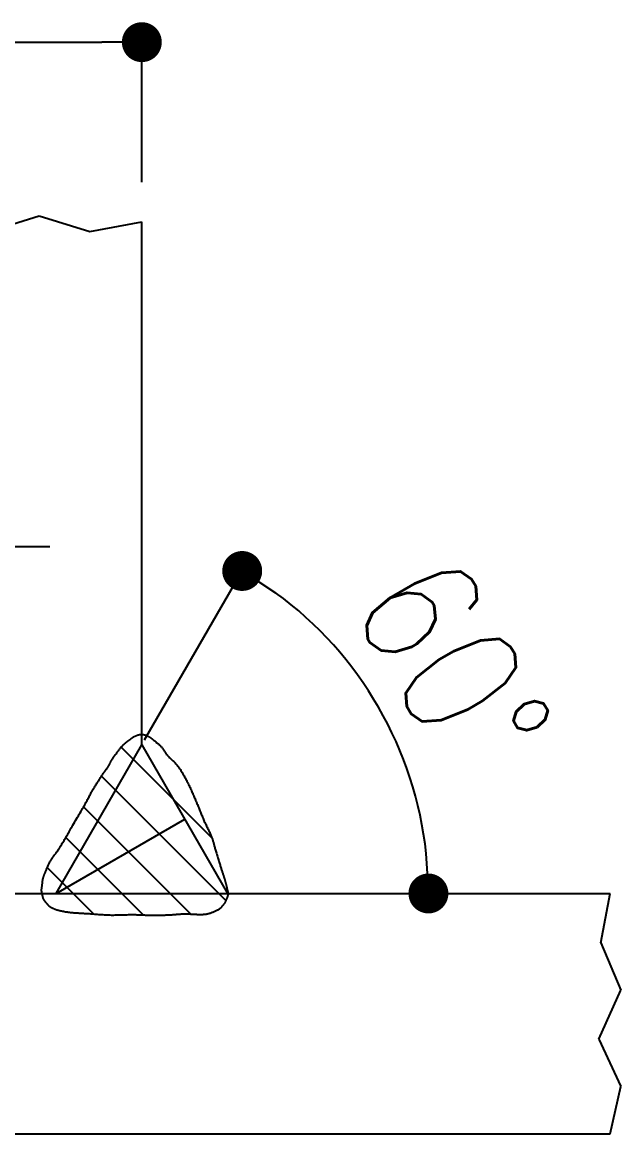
# Model space of a CAD drawing. Header units: millimetres. Extents: x 0 to 29624, y 0 to 14691.
# Drawn here: x 14247.2 to 14367.2, y 5659.2 to 5882.1 of the extents above; entities that cross this region are included whole.
import ezdxf

# ---------------------------------------------------------------- set-up
doc = ezdxf.new("R2010")
doc.units = ezdxf.units.MM
doc.header["$LTSCALE"] = 5
doc.layers.get('0').update_dxf_attribs({"color": 255})
doc.layers.add('寸法', color=4, linetype='Continuous')
doc.layers.add('金物', color=142, linetype='Continuous')
doc.styles.add('04setumei', font='simplex.shx', dxfattribs={"width": 0.7, "height": 2.5, "bigfont": 'extfont2.shx'})

# ---------------------------------------------------------------- blocks, each defined once
blk = doc.blocks.new('_Dot')
at = {"color": 0, "linetype": 'ByBlock', "lineweight": -2}
blk.add_line((-0.5, 0), (-1, 0), dxfattribs=at)
at = {"color": 0, "linetype": 'ByBlock', "const_width": 0.5}
blk.add_lwpolyline([(-0.25, 0, 1), (0.25, 0, 1)], format="xyb", close=True, dxfattribs=at)

msp = doc.modelspace()

# ---------------------------------------------------------------- linework, layer by layer
at = {"layer": '寸法'}
for p, q in [((14227.529, 5878.063), (14263.155, 5878.063)), ((14271.155, 5850.012), (14271.155, 5878.063)), ((14244.738, 5776.91), (14252.738, 5776.91)), ((14271.713, 5738.142), (14291.281, 5772.033)), ((14270.377, 5739.144), (14270.433, 5739.162)), ((14270.433, 5739.162), (14270.485, 5739.178)), ((14270.485, 5739.178), (14270.535, 5739.192)), ((14270.535, 5739.192), (14270.582, 5739.204)), ((14270.582, 5739.204), (14270.626, 5739.215)), ((14270.626, 5739.215), (14270.669, 5739.223)), ((14270.669, 5739.223), (14270.71, 5739.23)), ((14270.71, 5739.23), (14270.75, 5739.236)), ((14270.75, 5739.236), (14270.788, 5739.24)), ((14270.788, 5739.24), (14270.825, 5739.244)), ((14270.825, 5739.244), (14270.861, 5739.246)), ((14270.861, 5739.246), (14270.895, 5739.247)), ((14270.895, 5739.247), (14270.929, 5739.248)), ((14270.929, 5739.248), (14270.962, 5739.248)), ((14270.962, 5739.248), (14270.995, 5739.248)), ((14270.995, 5739.248), (14271.027, 5739.248)), ((14271.027, 5739.248), (14271.059, 5739.247)), ((14271.059, 5739.247), (14271.091, 5739.247)), ((14271.091, 5739.247), (14271.123, 5739.247)), ((14271.123, 5739.247), (14271.155, 5739.247)), ((14271.155, 5739.247), (14271.187, 5739.247)), ((14271.187, 5739.247), (14271.217, 5739.247)), ((14271.217, 5739.247), (14271.247, 5739.247)), ((14271.247, 5739.247), (14271.276, 5739.246)), ((14271.276, 5739.246), (14271.305, 5739.245)), ((14271.305, 5739.245), (14271.332, 5739.244)), ((14271.332, 5739.244), (14271.359, 5739.242)), ((14271.359, 5739.242), (14271.386, 5739.24)), ((14271.386, 5739.24), (14271.413, 5739.238)), ((14271.413, 5739.238), (14271.44, 5739.235)), ((14271.44, 5739.235), (14271.466, 5739.232)), ((14271.466, 5739.232), (14271.493, 5739.228)), ((14271.493, 5739.228), (14271.519, 5739.224)), ((14271.519, 5739.224), (14271.547, 5739.22)), ((14271.547, 5739.22), (14271.574, 5739.214)), ((14271.574, 5739.214), (14271.602, 5739.208)), ((14271.602, 5739.208), (14271.632, 5739.202)), ((14271.632, 5739.202), (14271.661, 5739.195)), ((14271.661, 5739.195), (14271.691, 5739.187)), ((14271.691, 5739.187), (14271.72, 5739.179)), ((14271.72, 5739.179), (14271.75, 5739.17)), ((14271.75, 5739.17), (14271.781, 5739.161)), ((14271.781, 5739.161), (14271.811, 5739.151)), ((14253.946, 5707.368), (14271.155, 5737.175)), ((14267.184, 5736.902), (14267.254, 5736.98)), ((14267.254, 5736.98), (14267.32, 5737.051)), ((14267.32, 5737.051), (14267.384, 5737.117)), ((14267.384, 5737.117), (14267.445, 5737.178)), ((14267.445, 5737.178), (14267.503, 5737.234)), ((14267.503, 5737.234), (14267.559, 5737.287)), ((14267.559, 5737.287), (14267.614, 5737.336)), ((14267.614, 5737.336), (14267.667, 5737.383)), ((14267.667, 5737.383), (14267.719, 5737.428)), ((14267.719, 5737.428), (14267.771, 5737.471)), ((14267.771, 5737.471), (14267.823, 5737.514)), ((14267.823, 5737.514), (14267.875, 5737.557)), ((14267.875, 5737.557), (14267.927, 5737.6)), ((14267.927, 5737.6), (14267.979, 5737.645)), ((14267.979, 5737.645), (14268.034, 5737.691)), ((14268.034, 5737.691), (14268.088, 5737.738)), ((14268.088, 5737.738), (14268.142, 5737.783)), ((14268.142, 5737.783), (14268.196, 5737.826)), ((14268.196, 5737.826), (14268.25, 5737.868)), ((14268.25, 5737.868), (14268.303, 5737.909)), ((14268.303, 5737.909), (14268.355, 5737.949)), ((14268.355, 5737.949), (14268.407, 5737.988)), ((14268.407, 5737.988), (14268.459, 5738.026)), ((14268.459, 5738.026), (14268.51, 5738.063)), ((14268.51, 5738.063), (14268.561, 5738.098)), ((14268.561, 5738.098), (14268.61, 5738.134)), ((14268.61, 5738.134), (14268.659, 5738.168)), ((14268.659, 5738.168), (14268.707, 5738.202)), ((14268.707, 5738.202), (14268.754, 5738.236)), ((14268.754, 5738.236), (14268.801, 5738.269)), ((14268.801, 5738.269), (14268.847, 5738.302)), ((14268.847, 5738.302), (14268.891, 5738.335)), ((14268.891, 5738.335), (14268.934, 5738.367)), ((14268.934, 5738.367), (14268.975, 5738.398)), ((14268.975, 5738.398), (14269.013, 5738.428)), ((14269.013, 5738.428), (14269.05, 5738.458)), ((14269.05, 5738.458), (14269.085, 5738.486)), ((14269.085, 5738.486), (14269.12, 5738.514)), ((14269.12, 5738.514), (14269.154, 5738.542)), ((14269.154, 5738.542), (14269.187, 5738.569)), ((14269.187, 5738.569), (14269.221, 5738.596)), ((14269.221, 5738.596), (14269.255, 5738.622)), ((14269.255, 5738.622), (14269.29, 5738.648)), ((14269.29, 5738.648), (14269.326, 5738.673)), ((14269.326, 5738.673), (14269.363, 5738.698)), ((14269.363, 5738.698), (14269.402, 5738.724)), ((14269.402, 5738.724), (14269.444, 5738.749)), ((14269.444, 5738.749), (14269.487, 5738.774)), ((14269.487, 5738.774), (14269.534, 5738.799)), ((14269.534, 5738.799), (14269.585, 5738.825)), ((14269.585, 5738.825), (14269.638, 5738.851)), ((14269.638, 5738.851), (14269.694, 5738.877)), ((14269.694, 5738.877), (14269.753, 5738.904)), ((14269.753, 5738.904), (14269.814, 5738.93)), ((14269.814, 5738.93), (14269.877, 5738.957)), ((14269.877, 5738.957), (14269.94, 5738.983)), ((14269.94, 5738.983), (14270.004, 5739.009)), ((14270.004, 5739.009), (14270.068, 5739.034)), ((14270.068, 5739.034), (14270.132, 5739.058)), ((14270.132, 5739.058), (14270.196, 5739.081)), ((14270.196, 5739.081), (14270.258, 5739.104)), ((14270.258, 5739.104), (14270.318, 5739.125)), ((14270.318, 5739.125), (14270.377, 5739.144)), ((14271.155, 5737.175), (14288.364, 5707.368)), ((14271.811, 5739.151), (14271.841, 5739.141)), ((14271.841, 5739.141), (14271.872, 5739.13)), ((14271.872, 5739.13), (14271.902, 5739.119)), ((14271.902, 5739.119), (14271.933, 5739.108)), ((14271.933, 5739.108), (14271.964, 5739.095)), ((14271.964, 5739.095), (14271.995, 5739.083)), ((14271.995, 5739.083), (14272.026, 5739.071)), ((14272.026, 5739.071), (14272.058, 5739.058)), ((14272.058, 5739.058), (14272.089, 5739.045)), ((14272.089, 5739.045), (14272.12, 5739.032)), ((14272.12, 5739.032), (14272.152, 5739.018)), ((14272.152, 5739.018), (14272.183, 5739.005)), ((14272.183, 5739.005), (14272.214, 5738.992)), ((14272.214, 5738.992), (14272.244, 5738.98)), ((14272.244, 5738.98), (14272.274, 5738.967)), ((14272.274, 5738.967), (14272.304, 5738.954)), ((14272.304, 5738.954), (14272.333, 5738.942)), ((14272.333, 5738.942), (14272.363, 5738.928)), ((14272.363, 5738.928), (14272.394, 5738.915)), ((14272.394, 5738.915), (14272.425, 5738.9)), ((14272.425, 5738.9), (14272.456, 5738.885)), ((14272.456, 5738.885), (14272.488, 5738.869)), ((14272.488, 5738.869), (14272.52, 5738.852)), ((14272.52, 5738.852), (14272.555, 5738.833)), ((14272.555, 5738.833), (14272.59, 5738.813)), ((14272.59, 5738.813), (14272.625, 5738.792)), ((14272.625, 5738.792), (14272.663, 5738.768)), ((14272.663, 5738.768), (14272.702, 5738.743)), ((14272.702, 5738.743), (14272.742, 5738.717)), ((14272.742, 5738.717), (14272.781, 5738.691)), ((14272.781, 5738.691), (14272.82, 5738.664)), ((14272.82, 5738.664), (14272.86, 5738.637)), ((14272.86, 5738.637), (14272.9, 5738.609)), ((14272.9, 5738.609), (14272.94, 5738.58)), ((14272.94, 5738.58), (14272.982, 5738.55)), ((14272.982, 5738.55), (14273.025, 5738.518)), ((14273.025, 5738.518), (14273.069, 5738.485)), ((14273.069, 5738.485), (14273.115, 5738.45)), ((14273.115, 5738.45), (14273.163, 5738.412)), ((14273.163, 5738.412), (14273.213, 5738.372)), ((14273.213, 5738.372), (14273.266, 5738.33)), ((14273.266, 5738.33), (14273.322, 5738.285)), ((14273.322, 5738.285), (14273.381, 5738.237)), ((14273.381, 5738.237), (14273.443, 5738.185)), ((14273.443, 5738.185), (14273.509, 5738.13)), ((14273.509, 5738.13), (14273.579, 5738.072)), ((14273.579, 5738.072), (14273.654, 5738.011)), ((14273.654, 5738.011), (14273.734, 5737.946)), ((14273.734, 5737.946), (14273.818, 5737.878)), ((14273.818, 5737.878), (14273.905, 5737.808)), ((14273.905, 5737.808), (14273.995, 5737.735)), ((14273.995, 5737.735), (14274.087, 5737.66)), ((14274.087, 5737.66), (14274.18, 5737.583)), ((14274.18, 5737.583), (14274.275, 5737.503)), ((14274.275, 5737.503), (14274.37, 5737.422)), ((14274.37, 5737.422), (14274.465, 5737.339)), ((14274.465, 5737.339), (14274.56, 5737.255)), ((14274.56, 5737.255), (14274.653, 5737.169)), ((14274.653, 5737.169), (14274.744, 5737.082)), ((14274.744, 5737.082), (14274.833, 5736.994)), ((14274.833, 5736.994), (14274.919, 5736.905)), ((14265.485, 5734.683), (14265.578, 5734.817)), ((14265.578, 5734.817), (14265.677, 5734.956)), ((14265.677, 5734.956), (14265.781, 5735.1)), ((14265.781, 5735.1), (14265.888, 5735.247)), ((14265.888, 5735.247), (14265.998, 5735.396)), ((14265.998, 5735.396), (14266.11, 5735.546)), ((14266.11, 5735.546), (14266.223, 5735.695)), ((14266.223, 5735.695), (14266.335, 5735.843)), ((14266.335, 5735.843), (14266.446, 5735.988)), ((14266.446, 5735.988), (14266.555, 5736.129)), ((14266.555, 5736.129), (14266.66, 5736.264)), ((14266.66, 5736.264), (14266.762, 5736.393)), ((14266.762, 5736.393), (14266.859, 5736.513)), ((14266.859, 5736.513), (14266.949, 5736.625)), ((14266.949, 5736.625), (14267.033, 5736.726)), ((14267.013, 5736.702), (14285.21, 5718.505)), ((14267.033, 5736.726), (14267.11, 5736.818)), ((14267.11, 5736.818), (14267.184, 5736.902)), ((14274.919, 5736.905), (14275.002, 5736.816)), ((14275.002, 5736.816), (14275.08, 5736.726)), ((14275.08, 5736.726), (14275.154, 5736.635)), ((14275.154, 5736.635), (14275.225, 5736.543)), ((14275.225, 5736.543), (14275.293, 5736.45)), ((14275.293, 5736.45), (14275.358, 5736.356)), ((14275.358, 5736.356), (14275.422, 5736.26)), ((14275.422, 5736.26), (14275.486, 5736.163)), ((14275.486, 5736.163), (14275.55, 5736.064)), ((14275.55, 5736.064), (14275.615, 5735.964)), ((14275.615, 5735.964), (14275.681, 5735.862)), ((14275.681, 5735.862), (14275.75, 5735.757)), ((14275.75, 5735.757), (14275.822, 5735.651)), ((14275.822, 5735.651), (14275.898, 5735.542)), ((14275.898, 5735.542), (14275.978, 5735.431)), ((14275.978, 5735.431), (14276.065, 5735.318)), ((14276.065, 5735.318), (14276.157, 5735.202)), ((14276.157, 5735.202), (14276.256, 5735.084)), ((14276.256, 5735.084), (14276.363, 5734.964)), ((14276.363, 5734.964), (14276.477, 5734.843)), ((14276.477, 5734.843), (14276.597, 5734.722)), ((14276.597, 5734.722), (14276.722, 5734.599)), ((14264.177, 5732.446), (14264.251, 5732.552)), ((14264.251, 5732.552), (14264.323, 5732.658)), ((14264.323, 5732.658), (14264.392, 5732.762)), ((14264.392, 5732.762), (14264.46, 5732.867)), ((14264.46, 5732.867), (14264.522, 5732.969)), ((14264.522, 5732.969), (14264.58, 5733.066)), ((14264.58, 5733.066), (14264.632, 5733.159)), ((14264.632, 5733.159), (14264.68, 5733.249)), ((14264.68, 5733.249), (14264.725, 5733.337)), ((14264.725, 5733.337), (14264.767, 5733.423)), ((14264.767, 5733.423), (14264.808, 5733.508)), ((14264.808, 5733.508), (14264.848, 5733.591)), ((14264.848, 5733.591), (14264.888, 5733.676)), ((14264.888, 5733.676), (14264.93, 5733.761)), ((14264.93, 5733.761), (14264.973, 5733.848)), ((14264.973, 5733.848), (14265.018, 5733.937)), ((14265.018, 5733.937), (14265.068, 5734.028)), ((14265.068, 5734.028), (14265.122, 5734.124)), ((14265.122, 5734.124), (14265.181, 5734.224)), ((14265.181, 5734.224), (14265.245, 5734.329)), ((14265.245, 5734.329), (14265.317, 5734.439)), ((14265.317, 5734.439), (14265.397, 5734.557)), ((14265.397, 5734.557), (14265.485, 5734.683)), ((14276.722, 5734.599), (14276.852, 5734.475)), ((14276.852, 5734.475), (14276.985, 5734.349)), ((14276.985, 5734.349), (14277.123, 5734.22)), ((14277.123, 5734.22), (14277.262, 5734.09)), ((14277.262, 5734.09), (14277.404, 5733.956)), ((14277.404, 5733.956), (14277.546, 5733.819)), ((14277.546, 5733.819), (14277.688, 5733.678)), ((14277.688, 5733.678), (14277.83, 5733.534)), ((14277.83, 5733.534), (14277.97, 5733.385)), ((14277.97, 5733.385), (14278.108, 5733.231)), ((14278.108, 5733.231), (14278.244, 5733.073)), ((14278.244, 5733.073), (14278.376, 5732.91)), ((14278.376, 5732.91), (14278.504, 5732.741)), ((14278.504, 5732.741), (14278.629, 5732.565)), ((14278.629, 5732.565), (14278.754, 5732.383)), ((14262.583, 5730.142), (14262.685, 5730.298)), ((14262.685, 5730.298), (14262.784, 5730.452)), ((14262.784, 5730.452), (14262.882, 5730.601)), ((14262.882, 5730.601), (14262.978, 5730.747)), ((14262.978, 5730.747), (14263.071, 5730.889)), ((14263.071, 5730.889), (14263.163, 5731.027)), ((14263.079, 5730.901), (14288.059, 5705.921)), ((14263.163, 5731.027), (14263.254, 5731.161)), ((14263.254, 5731.161), (14263.345, 5731.292)), ((14263.345, 5731.292), (14263.434, 5731.419)), ((14263.434, 5731.419), (14263.522, 5731.542)), ((14263.522, 5731.542), (14263.609, 5731.663)), ((14263.609, 5731.663), (14263.695, 5731.781)), ((14263.695, 5731.781), (14263.78, 5731.897)), ((14263.78, 5731.897), (14263.862, 5732.01)), ((14263.862, 5732.01), (14263.944, 5732.121)), ((14263.944, 5732.121), (14264.023, 5732.231)), ((14264.023, 5732.231), (14264.101, 5732.339)), ((14264.101, 5732.339), (14264.177, 5732.446)), ((14278.754, 5732.383), (14278.879, 5732.194)), ((14278.879, 5732.194), (14279.003, 5731.999)), ((14279.003, 5731.999), (14279.127, 5731.799)), ((14279.127, 5731.799), (14279.249, 5731.595)), ((14279.249, 5731.595), (14279.372, 5731.387)), ((14279.372, 5731.387), (14279.493, 5731.176)), ((14279.493, 5731.176), (14279.613, 5730.962)), ((14279.613, 5730.962), (14279.732, 5730.747)), ((14279.732, 5730.747), (14279.849, 5730.53)), ((14279.849, 5730.53), (14279.965, 5730.313)), ((14279.965, 5730.313), (14280.08, 5730.096)), ((14261.221, 5727.933), (14261.322, 5728.106)), ((14261.322, 5728.106), (14261.426, 5728.282)), ((14261.426, 5728.282), (14261.53, 5728.457)), ((14261.53, 5728.457), (14261.635, 5728.632)), ((14261.635, 5728.632), (14261.742, 5728.806)), ((14261.742, 5728.806), (14261.848, 5728.979)), ((14261.848, 5728.979), (14261.954, 5729.15)), ((14261.954, 5729.15), (14262.06, 5729.321)), ((14262.06, 5729.321), (14262.166, 5729.489)), ((14262.166, 5729.489), (14262.272, 5729.656)), ((14262.272, 5729.656), (14262.377, 5729.821)), ((14262.377, 5729.821), (14262.481, 5729.983)), ((14262.481, 5729.983), (14262.583, 5730.142)), ((14280.08, 5730.096), (14280.192, 5729.879)), ((14280.192, 5729.879), (14280.304, 5729.664)), ((14280.304, 5729.664), (14280.412, 5729.451)), ((14280.412, 5729.451), (14280.52, 5729.24)), ((14280.52, 5729.24), (14280.625, 5729.031)), ((14280.625, 5729.031), (14280.727, 5728.821)), ((14280.727, 5728.821), (14280.827, 5728.61)), ((14280.827, 5728.61), (14280.926, 5728.399)), ((14280.926, 5728.399), (14281.022, 5728.187)), ((14281.022, 5728.187), (14281.117, 5727.975)), ((14259.948, 5725.597), (14260.061, 5725.803)), ((14260.061, 5725.803), (14260.169, 5726.002)), ((14260.169, 5726.002), (14260.272, 5726.194)), ((14260.272, 5726.194), (14260.372, 5726.38)), ((14260.372, 5726.38), (14260.469, 5726.561)), ((14260.469, 5726.561), (14260.564, 5726.738)), ((14260.564, 5726.738), (14260.657, 5726.912)), ((14260.657, 5726.912), (14260.75, 5727.084)), ((14260.75, 5727.084), (14260.841, 5727.254)), ((14260.841, 5727.254), (14260.934, 5727.423)), ((14260.934, 5727.423), (14261.028, 5727.591)), ((14261.028, 5727.591), (14261.123, 5727.761)), ((14261.123, 5727.761), (14261.221, 5727.933)), ((14281.117, 5727.975), (14281.211, 5727.762)), ((14281.211, 5727.762), (14281.303, 5727.55)), ((14281.303, 5727.55), (14281.394, 5727.337)), ((14281.394, 5727.337), (14281.485, 5727.124)), ((14281.485, 5727.124), (14281.574, 5726.911)), ((14281.574, 5726.911), (14281.664, 5726.697)), ((14281.664, 5726.697), (14281.753, 5726.484)), ((14281.753, 5726.484), (14281.842, 5726.271)), ((14281.842, 5726.271), (14281.931, 5726.058)), ((14281.931, 5726.058), (14282.021, 5725.846)), ((14282.021, 5725.846), (14282.111, 5725.633)), ((14258.613, 5723.258), (14258.788, 5723.56)), ((14258.788, 5723.56), (14258.959, 5723.856)), ((14258.959, 5723.856), (14259.124, 5724.142)), ((14259.124, 5724.142), (14259.282, 5724.417)), ((14259.282, 5724.417), (14259.432, 5724.679)), ((14259.432, 5724.679), (14259.573, 5724.926)), ((14259.481, 5724.765), (14281.008, 5703.237)), ((14259.573, 5724.926), (14259.705, 5725.159)), ((14259.705, 5725.159), (14259.83, 5725.383)), ((14259.83, 5725.383), (14259.948, 5725.597)), ((14282.111, 5725.633), (14282.201, 5725.42)), ((14282.201, 5725.42), (14282.291, 5725.206)), ((14282.291, 5725.206), (14282.379, 5724.991)), ((14282.379, 5724.991), (14282.468, 5724.776)), ((14282.468, 5724.776), (14282.555, 5724.559)), ((14282.555, 5724.559), (14282.643, 5724.343)), ((14282.643, 5724.343), (14282.73, 5724.127)), ((14282.73, 5724.127), (14282.817, 5723.911)), ((14282.817, 5723.911), (14282.903, 5723.696)), ((14282.903, 5723.696), (14282.99, 5723.481)), ((14253.946, 5707.368), (14279.76, 5722.272)), ((14257.353, 5721.095), (14257.528, 5721.395)), ((14257.528, 5721.395), (14257.707, 5721.701)), ((14257.707, 5721.701), (14257.888, 5722.012)), ((14257.888, 5722.012), (14258.07, 5722.324)), ((14258.07, 5722.324), (14258.253, 5722.638)), ((14258.253, 5722.638), (14258.434, 5722.95)), ((14258.434, 5722.95), (14258.613, 5723.258)), ((14282.99, 5723.481), (14283.077, 5723.268)), ((14283.077, 5723.268), (14283.163, 5723.056)), ((14283.163, 5723.056), (14283.249, 5722.846)), ((14283.249, 5722.846), (14283.335, 5722.637)), ((14283.335, 5722.637), (14283.422, 5722.431)), ((14283.422, 5722.431), (14283.509, 5722.227)), ((14283.509, 5722.227), (14283.596, 5722.026)), ((14283.596, 5722.026), (14283.685, 5721.827)), ((14283.685, 5721.827), (14283.776, 5721.628)), ((14283.776, 5721.628), (14283.868, 5721.43)), ((14283.868, 5721.43), (14283.961, 5721.232)), ((14256.164, 5719.057), (14256.295, 5719.283)), ((14256.295, 5719.283), (14256.429, 5719.514)), ((14256.429, 5719.514), (14256.568, 5719.752)), ((14256.568, 5719.752), (14256.711, 5719.996)), ((14256.711, 5719.996), (14256.86, 5720.252)), ((14256.86, 5720.252), (14257.017, 5720.521)), ((14257.017, 5720.521), (14257.182, 5720.803)), ((14257.182, 5720.803), (14257.353, 5721.095)), ((14283.961, 5721.232), (14284.056, 5721.036)), ((14284.056, 5721.036), (14284.15, 5720.842)), ((14284.15, 5720.842), (14284.245, 5720.648)), ((14284.245, 5720.648), (14284.339, 5720.457)), ((14284.339, 5720.457), (14284.432, 5720.267)), ((14284.432, 5720.267), (14284.523, 5720.08)), ((14284.523, 5720.08), (14284.612, 5719.895)), ((14284.612, 5719.895), (14284.699, 5719.712)), ((14284.699, 5719.712), (14284.783, 5719.532)), ((14284.783, 5719.532), (14284.864, 5719.355)), ((14284.864, 5719.355), (14284.941, 5719.182)), ((14284.941, 5719.182), (14285.014, 5719.011)), ((14254.87, 5716.863), (14254.983, 5717.047)), ((14254.983, 5717.047), (14255.096, 5717.233)), ((14255.096, 5717.233), (14255.209, 5717.422)), ((14255.209, 5717.422), (14255.323, 5717.613)), ((14255.323, 5717.613), (14255.437, 5717.807)), ((14255.437, 5717.807), (14255.553, 5718.005)), ((14255.553, 5718.005), (14255.671, 5718.207)), ((14255.671, 5718.207), (14255.79, 5718.412)), ((14255.79, 5718.412), (14255.912, 5718.622)), ((14255.903, 5718.607), (14271.446, 5703.064)), ((14255.912, 5718.622), (14256.037, 5718.837)), ((14256.037, 5718.837), (14256.164, 5719.057)), ((14285.014, 5719.011), (14285.081, 5718.844)), ((14285.081, 5718.844), (14285.144, 5718.683)), ((14285.144, 5718.683), (14285.201, 5718.529)), ((14285.201, 5718.529), (14285.253, 5718.382)), ((14285.253, 5718.382), (14285.301, 5718.241)), ((14285.301, 5718.241), (14285.345, 5718.104)), ((14285.345, 5718.104), (14285.386, 5717.97)), ((14285.386, 5717.97), (14285.424, 5717.839)), ((14285.424, 5717.839), (14285.461, 5717.709)), ((14285.461, 5717.709), (14285.497, 5717.578)), ((14285.497, 5717.578), (14285.533, 5717.447)), ((14285.533, 5717.447), (14285.568, 5717.313)), ((14285.568, 5717.313), (14285.605, 5717.177)), ((14285.605, 5717.177), (14285.643, 5717.035)), ((14285.643, 5717.035), (14285.684, 5716.888)), ((14285.684, 5716.888), (14285.727, 5716.735)), ((14253.29, 5714.565), (14253.395, 5714.713)), ((14253.395, 5714.713), (14253.502, 5714.863)), ((14253.502, 5714.863), (14253.611, 5715.015)), ((14253.611, 5715.015), (14253.722, 5715.168)), ((14253.722, 5715.168), (14253.835, 5715.323)), ((14253.835, 5715.323), (14253.95, 5715.481)), ((14253.95, 5715.481), (14254.065, 5715.642)), ((14254.065, 5715.642), (14254.181, 5715.806)), ((14254.181, 5715.806), (14254.296, 5715.973)), ((14254.296, 5715.973), (14254.413, 5716.144)), ((14254.413, 5716.144), (14254.528, 5716.319)), ((14254.528, 5716.319), (14254.643, 5716.498)), ((14254.643, 5716.498), (14254.757, 5716.68)), ((14254.757, 5716.68), (14254.87, 5716.863)), ((14285.727, 5716.735), (14285.773, 5716.574)), ((14285.773, 5716.574), (14285.824, 5716.404)), ((14285.824, 5716.404), (14285.879, 5716.224)), ((14285.879, 5716.224), (14285.936, 5716.034)), ((14285.936, 5716.034), (14285.996, 5715.835)), ((14285.996, 5715.835), (14286.058, 5715.629)), ((14286.058, 5715.629), (14286.122, 5715.418)), ((14286.122, 5715.418), (14286.187, 5715.202)), ((14286.187, 5715.202), (14286.253, 5714.982)), ((14286.253, 5714.982), (14286.319, 5714.761)), ((14286.319, 5714.761), (14286.386, 5714.539)), ((14252.125, 5712.385), (14252.183, 5712.523)), ((14252.183, 5712.523), (14252.242, 5712.664)), ((14252.203, 5712.572), (14261.53, 5703.246)), ((14252.242, 5712.664), (14252.305, 5712.807)), ((14252.305, 5712.807), (14252.369, 5712.951)), ((14252.369, 5712.951), (14252.437, 5713.097)), ((14252.437, 5713.097), (14252.507, 5713.244)), ((14252.507, 5713.244), (14252.581, 5713.392)), ((14252.581, 5713.392), (14252.657, 5713.539)), ((14252.657, 5713.539), (14252.736, 5713.687)), ((14252.736, 5713.687), (14252.819, 5713.833)), ((14252.819, 5713.833), (14252.905, 5713.979)), ((14252.905, 5713.979), (14252.996, 5714.125)), ((14252.996, 5714.125), (14253.091, 5714.271)), ((14253.091, 5714.271), (14253.189, 5714.418)), ((14253.189, 5714.418), (14253.29, 5714.565)), ((14286.386, 5714.539), (14286.453, 5714.318)), ((14286.453, 5714.318), (14286.519, 5714.098)), ((14286.519, 5714.098), (14286.584, 5713.883)), ((14286.584, 5713.883), (14286.648, 5713.672)), ((14286.648, 5713.672), (14286.711, 5713.467)), ((14286.711, 5713.467), (14286.771, 5713.27)), ((14286.771, 5713.27), (14286.829, 5713.081)), ((14286.829, 5713.081), (14286.885, 5712.903)), ((14286.885, 5712.903), (14286.938, 5712.732)), ((14286.938, 5712.732), (14286.992, 5712.565)), ((14286.992, 5712.565), (14287.044, 5712.401)), ((14251.301, 5710.122), (14251.315, 5710.193)), ((14251.315, 5710.193), (14251.332, 5710.265)), ((14251.332, 5710.265), (14251.349, 5710.336)), ((14251.349, 5710.336), (14251.367, 5710.404)), ((14251.367, 5710.404), (14251.385, 5710.47)), ((14251.385, 5710.47), (14251.404, 5710.535)), ((14251.404, 5710.535), (14251.423, 5710.599)), ((14251.423, 5710.599), (14251.443, 5710.664)), ((14251.443, 5710.664), (14251.465, 5710.728)), ((14251.465, 5710.728), (14251.487, 5710.794)), ((14251.487, 5710.794), (14251.512, 5710.861)), ((14251.512, 5710.861), (14251.537, 5710.931)), ((14251.537, 5710.931), (14251.565, 5711.003)), ((14251.565, 5711.003), (14251.594, 5711.079)), ((14251.594, 5711.079), (14251.626, 5711.158)), ((14251.626, 5711.158), (14251.66, 5711.243)), ((14251.66, 5711.243), (14251.696, 5711.332)), ((14251.696, 5711.332), (14251.736, 5711.427)), ((14251.736, 5711.427), (14251.778, 5711.529)), ((14251.778, 5711.529), (14251.822, 5711.636)), ((14251.822, 5711.636), (14251.868, 5711.75)), ((14251.868, 5711.75), (14251.916, 5711.869)), ((14251.916, 5711.869), (14251.965, 5711.992)), ((14251.965, 5711.992), (14252.016, 5712.119)), ((14252.016, 5712.119), (14252.07, 5712.251)), ((14252.07, 5712.251), (14252.125, 5712.385)), ((14287.044, 5712.401), (14287.095, 5712.242)), ((14287.095, 5712.242), (14287.146, 5712.087)), ((14287.146, 5712.087), (14287.196, 5711.935)), ((14287.196, 5711.935), (14287.244, 5711.787)), ((14287.244, 5711.787), (14287.292, 5711.643)), ((14287.292, 5711.643), (14287.338, 5711.503)), ((14287.338, 5711.503), (14287.383, 5711.367)), ((14287.383, 5711.367), (14287.427, 5711.235)), ((14287.427, 5711.235), (14287.469, 5711.107)), ((14287.469, 5711.107), (14287.51, 5710.982)), ((14287.51, 5710.982), (14287.549, 5710.861)), ((14287.549, 5710.861), (14287.587, 5710.744)), ((14287.587, 5710.744), (14287.623, 5710.631)), ((14287.623, 5710.631), (14287.657, 5710.521)), ((14287.657, 5710.521), (14287.689, 5710.418)), ((14287.689, 5710.418), (14287.718, 5710.32)), ((14287.718, 5710.32), (14287.746, 5710.228)), ((14287.746, 5710.228), (14287.771, 5710.142)), ((14251.038, 5707.941), (14251.043, 5708.009)), ((14251.043, 5708.009), (14251.049, 5708.08)), ((14251.049, 5708.08), (14251.056, 5708.153)), ((14251.056, 5708.153), (14251.065, 5708.228)), ((14251.065, 5708.228), (14251.075, 5708.304)), ((14251.075, 5708.304), (14251.085, 5708.382)), ((14251.085, 5708.382), (14251.096, 5708.46)), ((14251.096, 5708.46), (14251.107, 5708.538)), ((14251.107, 5708.538), (14251.119, 5708.617)), ((14251.119, 5708.617), (14251.13, 5708.696)), ((14251.13, 5708.696), (14251.142, 5708.774)), ((14251.142, 5708.774), (14251.153, 5708.851)), ((14251.153, 5708.851), (14251.164, 5708.928)), ((14251.164, 5708.928), (14251.174, 5709.002)), ((14251.174, 5709.002), (14251.183, 5709.076)), ((14251.183, 5709.076), (14251.192, 5709.147)), ((14251.192, 5709.147), (14251.199, 5709.219)), ((14251.199, 5709.219), (14251.206, 5709.289)), ((14251.206, 5709.289), (14251.212, 5709.359)), ((14251.212, 5709.359), (14251.218, 5709.429)), ((14251.218, 5709.429), (14251.224, 5709.498)), ((14251.224, 5709.498), (14251.23, 5709.567)), ((14251.23, 5709.567), (14251.236, 5709.636)), ((14251.236, 5709.636), (14251.242, 5709.705)), ((14251.242, 5709.705), (14251.25, 5709.774)), ((14251.25, 5709.774), (14251.258, 5709.843)), ((14251.258, 5709.843), (14251.266, 5709.912)), ((14251.266, 5709.912), (14251.276, 5709.981)), ((14251.276, 5709.981), (14251.288, 5710.052)), ((14251.288, 5710.052), (14251.301, 5710.122)), ((14287.771, 5710.142), (14287.795, 5710.06)), ((14287.795, 5710.06), (14287.817, 5709.983)), ((14287.817, 5709.983), (14287.838, 5709.909)), ((14287.838, 5709.909), (14287.857, 5709.839)), ((14287.857, 5709.839), (14287.875, 5709.77)), ((14287.875, 5709.77), (14287.893, 5709.704)), ((14287.893, 5709.704), (14287.91, 5709.639)), ((14287.91, 5709.639), (14287.927, 5709.575)), ((14287.927, 5709.575), (14287.944, 5709.511)), ((14287.944, 5709.511), (14287.961, 5709.447)), ((14287.961, 5709.447), (14287.977, 5709.382)), ((14287.977, 5709.382), (14287.995, 5709.316)), ((14287.995, 5709.316), (14288.013, 5709.247)), ((14288.013, 5709.247), (14288.031, 5709.177)), ((14288.031, 5709.177), (14288.049, 5709.108)), ((14288.049, 5709.108), (14288.066, 5709.039)), ((14288.066, 5709.039), (14288.084, 5708.97)), ((14288.084, 5708.97), (14288.101, 5708.902)), ((14288.101, 5708.902), (14288.118, 5708.834)), ((14288.118, 5708.834), (14288.135, 5708.767)), ((14288.135, 5708.767), (14288.151, 5708.7)), ((14288.151, 5708.7), (14288.167, 5708.635)), ((14288.167, 5708.635), (14288.182, 5708.57)), ((14288.182, 5708.57), (14288.198, 5708.506)), ((14288.198, 5708.506), (14288.212, 5708.444)), ((14288.212, 5708.444), (14288.226, 5708.382)), ((14288.226, 5708.382), (14288.241, 5708.322)), ((14288.241, 5708.322), (14288.254, 5708.264)), ((14288.254, 5708.264), (14288.267, 5708.206)), ((14288.267, 5708.206), (14288.279, 5708.151)), ((14288.279, 5708.151), (14288.291, 5708.096)), ((14288.291, 5708.096), (14288.303, 5708.043)), ((14288.303, 5708.043), (14288.315, 5707.991)), ((14288.315, 5707.991), (14288.325, 5707.941)), ((14251.035, 5707.812), (14251.036, 5707.875)), ((14251.035, 5707.812), (14251.035, 5707.752)), ((14251.035, 5707.752), (14251.038, 5707.695)), ((14251.036, 5707.875), (14251.038, 5707.941)), ((14251.038, 5707.695), (14251.042, 5707.64)), ((14251.042, 5707.64), (14251.047, 5707.587)), ((14251.047, 5707.587), (14251.054, 5707.537)), ((14251.054, 5707.537), (14251.062, 5707.488)), ((14251.062, 5707.488), (14251.071, 5707.44)), ((14251.071, 5707.44), (14251.081, 5707.393)), ((14251.081, 5707.393), (14251.091, 5707.348)), ((14251.091, 5707.348), (14251.102, 5707.303)), ((14251.102, 5707.303), (14251.113, 5707.259)), ((14251.113, 5707.259), (14251.125, 5707.216)), ((14251.125, 5707.216), (14251.137, 5707.172)), ((14251.137, 5707.172), (14251.149, 5707.128)), ((14251.149, 5707.128), (14251.161, 5707.084)), ((14251.161, 5707.084), (14251.172, 5707.04)), ((14251.172, 5707.04), (14251.183, 5706.994)), ((14251.183, 5706.994), (14251.194, 5706.949)), ((14251.194, 5706.949), (14251.203, 5706.904)), ((14251.203, 5706.904), (14251.212, 5706.861)), ((14251.212, 5706.861), (14251.221, 5706.818)), ((14251.221, 5706.818), (14251.23, 5706.775)), ((14251.23, 5706.775), (14251.239, 5706.732)), ((14251.239, 5706.732), (14251.247, 5706.69)), ((14251.247, 5706.69), (14251.257, 5706.648)), ((14251.257, 5706.648), (14251.267, 5706.606)), ((14251.267, 5706.606), (14251.279, 5706.564)), ((14251.279, 5706.564), (14251.292, 5706.521)), ((14251.292, 5706.521), (14251.306, 5706.478)), ((14251.306, 5706.478), (14251.321, 5706.435)), ((14251.321, 5706.435), (14251.339, 5706.39)), ((14251.339, 5706.39), (14251.359, 5706.345)), ((14251.359, 5706.345), (14251.381, 5706.299)), ((14251.381, 5706.299), (14251.406, 5706.251)), ((14251.406, 5706.251), (14251.434, 5706.202)), ((14251.434, 5706.202), (14251.465, 5706.151)), ((14251.465, 5706.151), (14251.498, 5706.099)), ((14251.498, 5706.099), (14251.535, 5706.045)), ((14251.535, 5706.045), (14251.573, 5705.99)), ((14251.573, 5705.99), (14251.613, 5705.935)), ((14251.613, 5705.935), (14251.654, 5705.88)), ((14251.654, 5705.88), (14251.696, 5705.824)), ((14251.696, 5705.824), (14251.739, 5705.768)), ((14251.739, 5705.768), (14251.783, 5705.712)), ((14287.953, 5705.685), (14287.981, 5705.741)), ((14287.981, 5705.741), (14288.006, 5705.797)), ((14288.006, 5705.797), (14288.03, 5705.851)), ((14288.03, 5705.851), (14288.052, 5705.905)), ((14288.052, 5705.905), (14288.073, 5705.958)), ((14288.073, 5705.958), (14288.093, 5706.01)), ((14288.093, 5706.01), (14288.112, 5706.061)), ((14288.112, 5706.061), (14288.131, 5706.11)), ((14288.131, 5706.11), (14288.151, 5706.159)), ((14288.151, 5706.159), (14288.17, 5706.207)), ((14288.17, 5706.207), (14288.19, 5706.254)), ((14288.19, 5706.254), (14288.211, 5706.3)), ((14288.211, 5706.3), (14288.23, 5706.344)), ((14288.23, 5706.344), (14288.249, 5706.388)), ((14288.249, 5706.388), (14288.267, 5706.43)), ((14288.267, 5706.43), (14288.284, 5706.471)), ((14288.284, 5706.471), (14288.3, 5706.511)), ((14288.3, 5706.511), (14288.316, 5706.551)), ((14288.316, 5706.551), (14288.331, 5706.589)), ((14288.325, 5707.941), (14288.336, 5707.891)), ((14288.331, 5706.589), (14288.345, 5706.627)), ((14288.336, 5707.891), (14288.346, 5707.843)), ((14288.345, 5706.627), (14288.358, 5706.664)), ((14288.346, 5707.843), (14288.356, 5707.795)), ((14288.356, 5707.795), (14288.366, 5707.749)), ((14288.358, 5706.664), (14288.37, 5706.7)), ((14288.366, 5707.749), (14288.374, 5707.704)), ((14288.37, 5706.7), (14288.382, 5706.736)), ((14288.374, 5707.704), (14288.383, 5707.66)), ((14288.382, 5706.736), (14288.393, 5706.77)), ((14288.383, 5707.66), (14288.391, 5707.617)), ((14288.391, 5707.617), (14288.398, 5707.575)), ((14288.393, 5706.77), (14288.402, 5706.805)), ((14288.398, 5707.575), (14288.405, 5707.534)), ((14288.402, 5706.805), (14288.412, 5706.839)), ((14288.405, 5707.534), (14288.412, 5707.494)), ((14288.412, 5707.494), (14288.417, 5707.455)), ((14288.412, 5706.839), (14288.42, 5706.873)), ((14288.417, 5707.455), (14288.423, 5707.417)), ((14288.42, 5706.873), (14288.428, 5706.906)), ((14288.423, 5707.417), (14288.428, 5707.38)), ((14288.428, 5707.38), (14288.432, 5707.345)), ((14288.428, 5706.906), (14288.434, 5706.938)), ((14288.432, 5707.345), (14288.436, 5707.312)), ((14288.434, 5706.938), (14288.439, 5706.968)), ((14288.436, 5707.312), (14288.439, 5707.281)), ((14288.439, 5707.281), (14288.443, 5707.252)), ((14288.439, 5706.968), (14288.444, 5706.997)), ((14288.443, 5707.252), (14288.445, 5707.224)), ((14288.444, 5706.997), (14288.447, 5707.023)), ((14288.445, 5707.224), (14288.448, 5707.198)), ((14288.447, 5707.023), (14288.449, 5707.049)), ((14288.448, 5707.198), (14288.45, 5707.173)), ((14288.449, 5707.049), (14288.451, 5707.075)), ((14288.45, 5707.173), (14288.451, 5707.148)), ((14288.451, 5707.148), (14288.452, 5707.123)), ((14288.451, 5707.075), (14288.452, 5707.099)), ((14288.452, 5707.099), (14288.452, 5707.123)), ((14251.783, 5705.712), (14251.827, 5705.658)), ((14251.827, 5705.658), (14251.87, 5705.604)), ((14251.87, 5705.604), (14251.914, 5705.552)), ((14251.914, 5705.552), (14251.956, 5705.5)), ((14251.956, 5705.5), (14251.997, 5705.451)), ((14251.997, 5705.451), (14252.037, 5705.404)), ((14252.037, 5705.404), (14252.075, 5705.359)), ((14252.075, 5705.359), (14252.112, 5705.316)), ((14252.112, 5705.316), (14252.147, 5705.275)), ((14252.147, 5705.275), (14252.181, 5705.234)), ((14252.181, 5705.234), (14252.214, 5705.195)), ((14252.214, 5705.195), (14252.247, 5705.158)), ((14252.247, 5705.158), (14252.278, 5705.121)), ((14252.278, 5705.121), (14252.311, 5705.085)), ((14252.311, 5705.085), (14252.343, 5705.051)), ((14252.343, 5705.051), (14252.375, 5705.017)), ((14252.375, 5705.017), (14252.408, 5704.984)), ((14252.408, 5704.984), (14252.441, 5704.951)), ((14252.441, 5704.951), (14252.476, 5704.919)), ((14252.476, 5704.919), (14252.511, 5704.888)), ((14252.511, 5704.888), (14252.548, 5704.856)), ((14252.548, 5704.856), (14252.587, 5704.826)), ((14252.587, 5704.826), (14252.628, 5704.795)), ((14252.628, 5704.795), (14252.67, 5704.764)), ((14252.67, 5704.764), (14252.714, 5704.734)), ((14252.714, 5704.734), (14252.76, 5704.705)), ((14252.76, 5704.705), (14252.807, 5704.676)), ((14252.807, 5704.676), (14252.855, 5704.648)), ((14252.855, 5704.648), (14252.904, 5704.62)), ((14252.904, 5704.62), (14252.954, 5704.593)), ((14252.954, 5704.593), (14253.005, 5704.566)), ((14253.005, 5704.566), (14253.057, 5704.54)), ((14253.057, 5704.54), (14253.11, 5704.514)), ((14253.11, 5704.514), (14253.164, 5704.489)), ((14253.164, 5704.489), (14253.219, 5704.464)), ((14253.219, 5704.464), (14253.274, 5704.439)), ((14253.274, 5704.439), (14253.331, 5704.415)), ((14253.331, 5704.415), (14253.387, 5704.391)), ((14253.387, 5704.391), (14253.445, 5704.367)), ((14253.445, 5704.367), (14253.503, 5704.342)), ((14253.503, 5704.342), (14253.562, 5704.318)), ((14253.562, 5704.318), (14253.62, 5704.294)), ((14253.62, 5704.294), (14253.676, 5704.271)), ((14253.676, 5704.271), (14253.732, 5704.248)), ((14253.732, 5704.248), (14253.787, 5704.226)), ((14253.787, 5704.226), (14253.842, 5704.203)), ((14253.842, 5704.203), (14253.897, 5704.182)), ((14253.897, 5704.182), (14253.953, 5704.16)), ((14253.953, 5704.16), (14254.011, 5704.138)), ((14254.011, 5704.138), (14254.071, 5704.117)), ((14254.071, 5704.117), (14254.132, 5704.096)), ((14254.132, 5704.096), (14254.198, 5704.075)), ((14254.198, 5704.075), (14254.266, 5704.054)), ((14254.266, 5704.054), (14254.338, 5704.032)), ((14254.338, 5704.032), (14254.415, 5704.011)), ((14254.415, 5704.011), (14254.497, 5703.99)), ((14254.497, 5703.99), (14254.584, 5703.968)), ((14254.584, 5703.968), (14254.677, 5703.946)), ((14254.677, 5703.946), (14254.775, 5703.924)), ((14254.775, 5703.924), (14254.876, 5703.902)), ((14254.876, 5703.902), (14254.981, 5703.879)), ((14254.981, 5703.879), (14255.089, 5703.856)), ((14255.089, 5703.856), (14255.201, 5703.833)), ((14255.201, 5703.833), (14255.316, 5703.809)), ((14255.316, 5703.809), (14255.435, 5703.786)), ((14255.435, 5703.786), (14255.558, 5703.763)), ((14255.558, 5703.763), (14255.684, 5703.74)), ((14255.684, 5703.74), (14255.814, 5703.717)), ((14255.814, 5703.717), (14255.947, 5703.695)), ((14255.947, 5703.695), (14256.086, 5703.673)), ((14256.086, 5703.673), (14256.227, 5703.652)), ((14256.227, 5703.652), (14256.372, 5703.632)), ((14256.372, 5703.632), (14256.522, 5703.612)), ((14256.522, 5703.612), (14256.675, 5703.593)), ((14256.675, 5703.593), (14256.833, 5703.575)), ((14256.833, 5703.575), (14256.994, 5703.558)), ((14256.994, 5703.558), (14257.158, 5703.542)), ((14257.158, 5703.542), (14257.326, 5703.528)), ((14257.326, 5703.528), (14257.497, 5703.514)), ((14257.497, 5703.514), (14257.672, 5703.501)), ((14257.672, 5703.501), (14257.851, 5703.488)), ((14284.998, 5703.489), (14285.138, 5703.538)), ((14285.138, 5703.538), (14285.276, 5703.589)), ((14285.276, 5703.589), (14285.414, 5703.642)), ((14285.414, 5703.642), (14285.55, 5703.698)), ((14285.55, 5703.698), (14285.684, 5703.755)), ((14285.684, 5703.755), (14285.814, 5703.813)), ((14285.814, 5703.813), (14285.942, 5703.873)), ((14285.942, 5703.873), (14286.066, 5703.933)), ((14286.066, 5703.933), (14286.186, 5703.994)), ((14286.186, 5703.994), (14286.301, 5704.054)), ((14286.301, 5704.054), (14286.41, 5704.115)), ((14286.41, 5704.115), (14286.514, 5704.175)), ((14286.514, 5704.175), (14286.612, 5704.237)), ((14286.612, 5704.237), (14286.706, 5704.3)), ((14286.706, 5704.3), (14286.796, 5704.366)), ((14286.796, 5704.366), (14286.883, 5704.433)), ((14286.883, 5704.433), (14286.965, 5704.502)), ((14286.965, 5704.502), (14287.044, 5704.572)), ((14287.044, 5704.572), (14287.12, 5704.643)), ((14287.12, 5704.643), (14287.192, 5704.715)), ((14287.192, 5704.715), (14287.262, 5704.787)), ((14287.262, 5704.787), (14287.328, 5704.858)), ((14287.328, 5704.858), (14287.392, 5704.929)), ((14287.392, 5704.929), (14287.453, 5705)), ((14287.453, 5705), (14287.512, 5705.069)), ((14287.512, 5705.069), (14287.568, 5705.137)), ((14287.568, 5705.137), (14287.622, 5705.204)), ((14287.622, 5705.204), (14287.675, 5705.269)), ((14287.675, 5705.269), (14287.725, 5705.331)), ((14287.725, 5705.331), (14287.772, 5705.392)), ((14287.772, 5705.392), (14287.815, 5705.452)), ((14287.815, 5705.452), (14287.854, 5705.511)), ((14287.854, 5705.511), (14287.89, 5705.57)), ((14287.89, 5705.57), (14287.923, 5705.628)), ((14287.923, 5705.628), (14287.953, 5705.685)), ((14257.851, 5703.488), (14258.034, 5703.476)), ((14258.034, 5703.476), (14258.22, 5703.464)), ((14258.22, 5703.464), (14258.411, 5703.453)), ((14258.411, 5703.453), (14258.605, 5703.442)), ((14258.605, 5703.442), (14258.805, 5703.43)), ((14258.805, 5703.43), (14259.01, 5703.418)), ((14259.01, 5703.418), (14259.218, 5703.406)), ((14259.218, 5703.406), (14259.432, 5703.394)), ((14259.432, 5703.394), (14259.651, 5703.381)), ((14259.651, 5703.381), (14259.874, 5703.367)), ((14259.874, 5703.367), (14260.103, 5703.352)), ((14260.103, 5703.352), (14260.34, 5703.336)), ((14260.34, 5703.336), (14260.585, 5703.318)), ((14260.585, 5703.318), (14260.838, 5703.299)), ((14260.838, 5703.299), (14261.098, 5703.279)), ((14261.098, 5703.279), (14261.363, 5703.259)), ((14261.363, 5703.259), (14261.634, 5703.237)), ((14261.634, 5703.237), (14261.91, 5703.216)), ((14261.91, 5703.216), (14262.188, 5703.195)), ((14262.188, 5703.195), (14262.47, 5703.174)), ((14262.47, 5703.174), (14262.753, 5703.154)), ((14262.753, 5703.154), (14263.037, 5703.135)), ((14263.037, 5703.135), (14263.321, 5703.117)), ((14263.321, 5703.117), (14263.605, 5703.101)), ((14263.605, 5703.101), (14263.886, 5703.086)), ((14263.886, 5703.086), (14264.166, 5703.073)), ((14264.166, 5703.073), (14264.441, 5703.062)), ((14264.441, 5703.062), (14264.712, 5703.054)), ((14264.712, 5703.054), (14264.982, 5703.049)), ((14264.982, 5703.049), (14265.254, 5703.047)), ((14265.254, 5703.047), (14265.528, 5703.048)), ((14265.528, 5703.048), (14265.801, 5703.05)), ((14265.801, 5703.05), (14266.076, 5703.055)), ((14266.076, 5703.055), (14266.351, 5703.061)), ((14266.351, 5703.061), (14266.625, 5703.068)), ((14266.625, 5703.068), (14266.898, 5703.076)), ((14266.898, 5703.076), (14267.17, 5703.084)), ((14267.17, 5703.084), (14267.441, 5703.093)), ((14267.441, 5703.093), (14267.709, 5703.101)), ((14267.709, 5703.101), (14267.974, 5703.109)), ((14267.974, 5703.109), (14268.237, 5703.116)), ((14268.237, 5703.116), (14268.496, 5703.122)), ((14268.496, 5703.122), (14268.751, 5703.126)), ((14268.751, 5703.126), (14269.001, 5703.129)), ((14269.001, 5703.129), (14269.247, 5703.129)), ((14269.247, 5703.129), (14269.487, 5703.127)), ((14269.487, 5703.127), (14269.723, 5703.123)), ((14269.723, 5703.123), (14269.954, 5703.119)), ((14269.954, 5703.119), (14270.181, 5703.112)), ((14270.181, 5703.112), (14270.405, 5703.105)), ((14270.405, 5703.105), (14270.626, 5703.097)), ((14270.626, 5703.097), (14270.844, 5703.089)), ((14270.844, 5703.089), (14271.06, 5703.08)), ((14271.06, 5703.08), (14271.274, 5703.071)), ((14271.274, 5703.071), (14271.487, 5703.062)), ((14271.487, 5703.062), (14271.699, 5703.053)), ((14271.699, 5703.053), (14271.91, 5703.045)), ((14271.91, 5703.045), (14272.121, 5703.038)), ((14272.121, 5703.038), (14272.333, 5703.032)), ((14272.333, 5703.032), (14272.546, 5703.026)), ((14272.546, 5703.026), (14272.759, 5703.022)), ((14272.759, 5703.022), (14272.975, 5703.019)), ((14272.975, 5703.019), (14273.192, 5703.018)), ((14273.192, 5703.018), (14273.41, 5703.017)), ((14273.41, 5703.017), (14273.628, 5703.017)), ((14273.628, 5703.017), (14273.847, 5703.018)), ((14273.847, 5703.018), (14274.067, 5703.019)), ((14274.067, 5703.019), (14274.286, 5703.02)), ((14274.286, 5703.02), (14274.505, 5703.022)), ((14274.505, 5703.022), (14274.723, 5703.025)), ((14274.723, 5703.025), (14274.94, 5703.028)), ((14274.94, 5703.028), (14275.155, 5703.032)), ((14275.155, 5703.032), (14275.369, 5703.036)), ((14275.369, 5703.036), (14275.582, 5703.041)), ((14275.582, 5703.041), (14275.792, 5703.047)), ((14275.792, 5703.047), (14276, 5703.053)), ((14276, 5703.053), (14276.206, 5703.06)), ((14276.206, 5703.06), (14276.408, 5703.067)), ((14276.408, 5703.067), (14276.607, 5703.075)), ((14276.607, 5703.075), (14276.804, 5703.084)), ((14276.804, 5703.084), (14277, 5703.095)), ((14277, 5703.095), (14277.194, 5703.108)), ((14277.194, 5703.108), (14277.386, 5703.122)), ((14277.386, 5703.122), (14277.577, 5703.137)), ((14277.577, 5703.137), (14277.767, 5703.153)), ((14277.767, 5703.153), (14277.954, 5703.17)), ((14277.954, 5703.17), (14278.139, 5703.187)), ((14278.139, 5703.187), (14278.322, 5703.203)), ((14278.322, 5703.203), (14278.502, 5703.219)), ((14278.502, 5703.219), (14278.681, 5703.235)), ((14278.681, 5703.235), (14278.856, 5703.249)), ((14278.856, 5703.249), (14279.029, 5703.262)), ((14279.029, 5703.262), (14279.198, 5703.274)), ((14279.198, 5703.274), (14279.365, 5703.283)), ((14279.365, 5703.283), (14279.529, 5703.29)), ((14279.529, 5703.29), (14279.689, 5703.295)), ((14279.689, 5703.295), (14279.845, 5703.296)), ((14279.845, 5703.296), (14279.997, 5703.296)), ((14279.997, 5703.296), (14280.143, 5703.292)), ((14280.143, 5703.292), (14280.286, 5703.287)), ((14280.286, 5703.287), (14280.426, 5703.28)), ((14280.426, 5703.28), (14280.562, 5703.271)), ((14280.562, 5703.271), (14280.696, 5703.262)), ((14280.696, 5703.262), (14280.828, 5703.252)), ((14280.828, 5703.252), (14280.958, 5703.241)), ((14280.958, 5703.241), (14281.087, 5703.231)), ((14281.087, 5703.231), (14281.216, 5703.22)), ((14281.216, 5703.22), (14281.344, 5703.211)), ((14281.344, 5703.211), (14281.473, 5703.202)), ((14281.473, 5703.202), (14281.603, 5703.195)), ((14281.603, 5703.195), (14281.734, 5703.189)), ((14281.734, 5703.189), (14281.866, 5703.186)), ((14281.866, 5703.186), (14282.001, 5703.185)), ((14282.001, 5703.185), (14282.137, 5703.184)), ((14282.137, 5703.184), (14282.273, 5703.183)), ((14282.273, 5703.183), (14282.41, 5703.181)), ((14282.41, 5703.181), (14282.547, 5703.179)), ((14282.547, 5703.179), (14282.684, 5703.177)), ((14282.684, 5703.177), (14282.821, 5703.176)), ((14282.821, 5703.176), (14282.958, 5703.176)), ((14282.958, 5703.176), (14283.095, 5703.177)), ((14283.095, 5703.177), (14283.232, 5703.179)), ((14283.232, 5703.179), (14283.368, 5703.183)), ((14283.368, 5703.183), (14283.505, 5703.19)), ((14283.505, 5703.19), (14283.64, 5703.199)), ((14283.64, 5703.199), (14283.776, 5703.211)), ((14283.776, 5703.211), (14283.911, 5703.227)), ((14283.911, 5703.227), (14284.046, 5703.245)), ((14284.046, 5703.245), (14284.179, 5703.268)), ((14284.179, 5703.268), (14284.312, 5703.295)), ((14284.312, 5703.295), (14284.446, 5703.326)), ((14284.446, 5703.326), (14284.582, 5703.361)), ((14284.582, 5703.361), (14284.72, 5703.4)), ((14284.72, 5703.4), (14284.859, 5703.443)), ((14284.859, 5703.443), (14284.998, 5703.489))]:
    msp.add_line(p, q, dxfattribs=at)
msp.add_arc((14253.946, 5707.368), 74.668, 6.14164, 53.85808, dxfattribs=at)
at = {"layer": '金物'}
for p, q in [((14240.452, 5840.103), (14250.603, 5843.227)), ((14250.603, 5843.227), (14260.754, 5840.103)), ((14260.754, 5840.103), (14271.155, 5842.012)), ((14271.155, 5737.175), (14271.155, 5842.012)), ((14125.634, 5707.368), (14365.05, 5707.368)), ((14363.161, 5697.501), (14365.05, 5707.368)), ((14363.161, 5697.501), (14367.181, 5687.999)), ((14362.796, 5678.131), (14367.181, 5687.999)), ((14362.796, 5678.131), (14367.181, 5668.629)), ((14365.05, 5659.183), (14367.181, 5668.629)), ((14125.634, 5659.183), (14365.05, 5659.183))]:
    msp.add_line(p, q, dxfattribs=at)

# ---------------------------------------------------------------- block references
at = {"layer": '寸法', "xscale": 8, "yscale": 8, "zscale": 8}
msp.add_blockref('_Dot', (14271.155, 5878.063), dxfattribs=at)
for p, rotation in [((14291.281, 5772.033), 146.9288990296968), ((14328.615, 5707.368), 273.070820746954)]:
    msp.add_blockref('_Dot', p, dxfattribs=dict(at, rotation=rotation))

# ---------------------------------------------------------------- texts
at = {"layer": '寸法', "style": '04setumei', "width": 0.8}
msp.add_text('60°', height=24, rotation=299.99986, dxfattribs=at).set_placement((14312.373, 5765.508))

doc.saveas('drawing.dxf')
